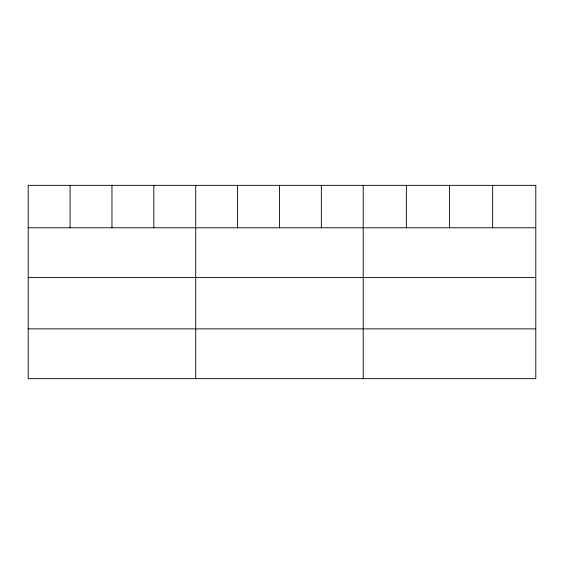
<?xml version="1.0" encoding="UTF-8"?>
<svg xmlns="http://www.w3.org/2000/svg" width="564" height="564" viewBox="0 0 564 564"><rect width="100%" height="100%" fill="white"/><g stroke="black" fill="none" stroke-linecap="round" stroke-linejoin="round"><path stroke-width="0.85" d="M28.2 227.778L535.8 227.778M28.2 277.573L535.8 277.573M28.2 328.868L535.8 328.868M492.654 185.337L492.654 227.778M449.508 185.337L449.508 227.778M406.362 185.337L406.362 227.778M363.216 185.337L363.216 378.663M321.339 185.337L321.339 227.778M279.462 185.337L279.462 227.778M237.585 185.337L237.585 227.778M195.708 185.337L195.708 378.663M153.831 185.337L153.831 227.778M111.954 185.337L111.954 227.778M70.077 185.337L70.077 227.778M535.8 185.337L28.2 185.337L28.2 378.663L535.8 378.663L535.8 185.337"/></g></svg>
